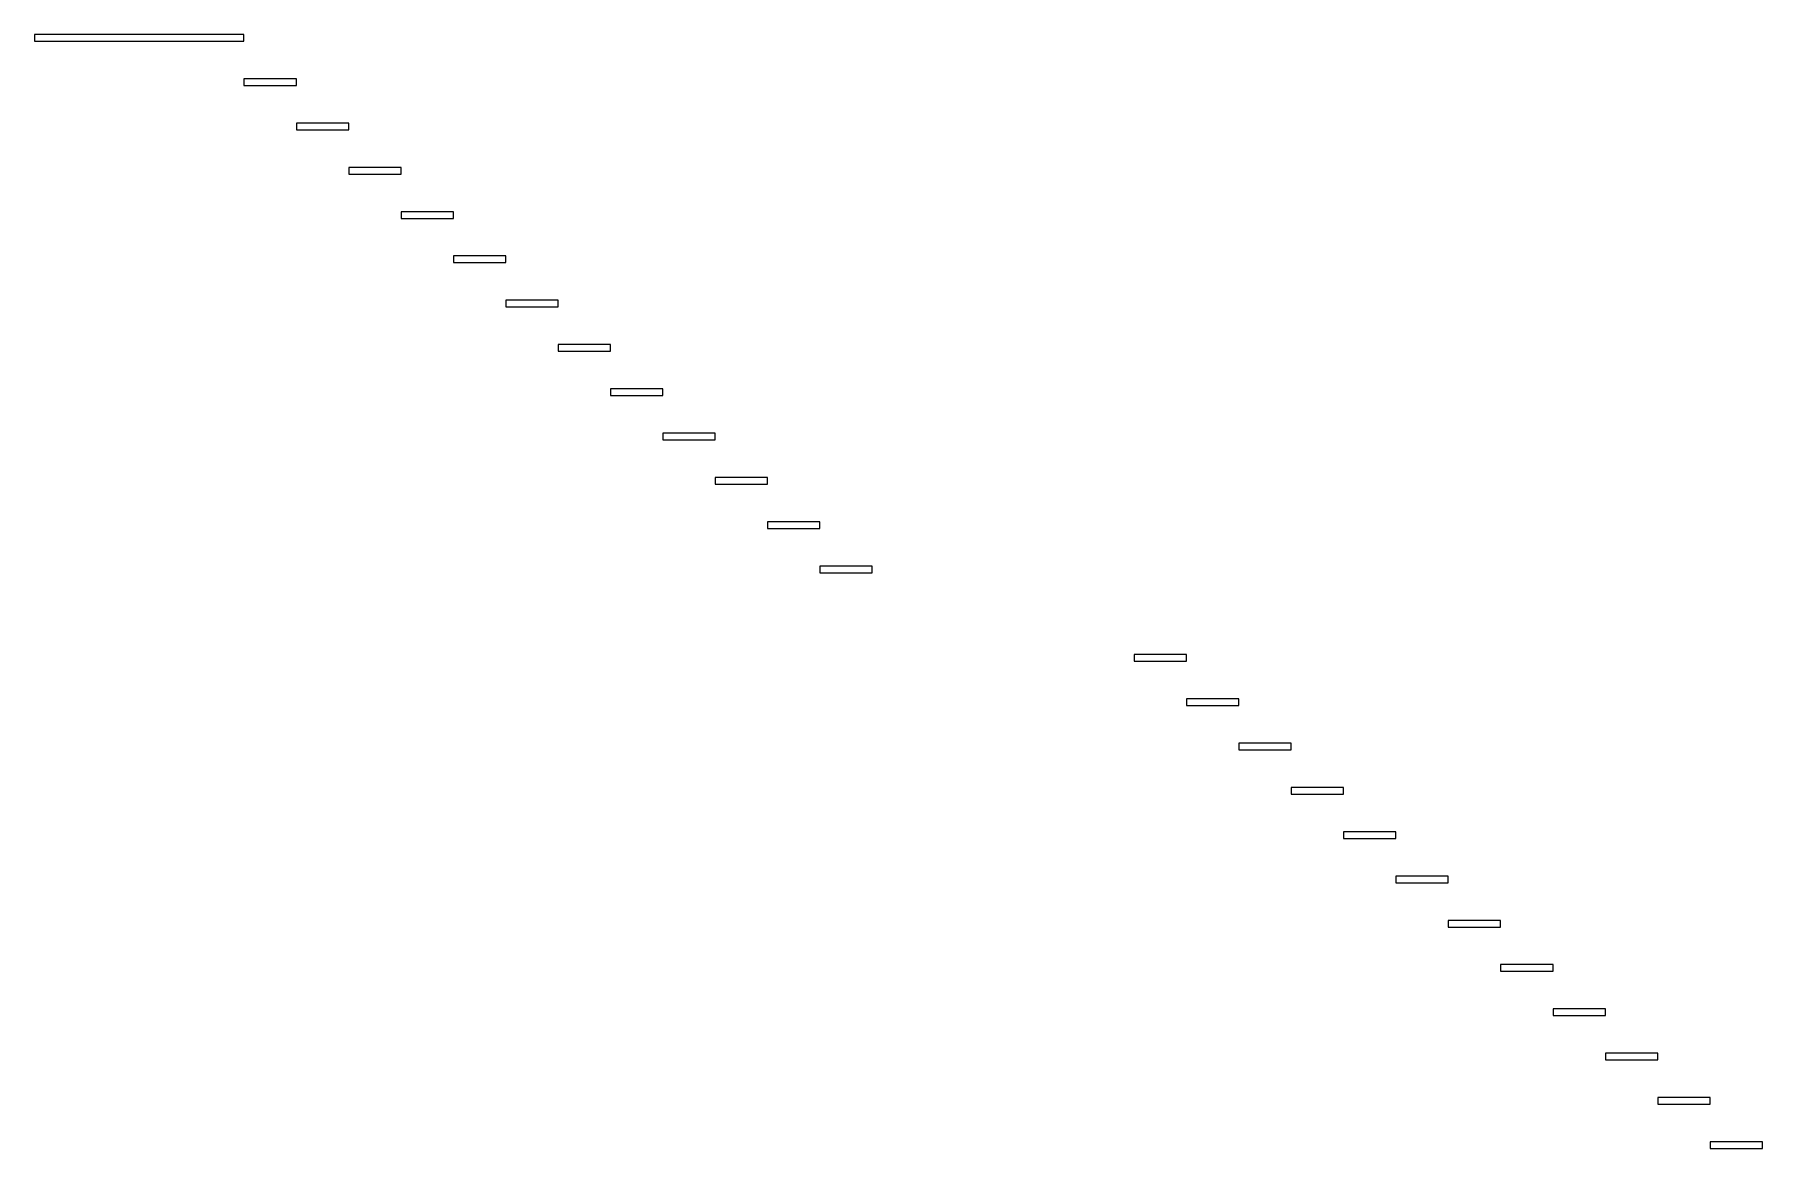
# Model space of a CAD drawing. Header units: metres. Extents: x 40 to 700, y 234 to 2183.
# Drawn here: x 40 to 700, y 234 to 660 of the extents above.
import ezdxf

# ---------------------------------------------------------------- set-up
doc = ezdxf.new("R2010")
doc.units = ezdxf.units.M

msp = doc.modelspace()

# ---------------------------------------------------------------- linework, layer by layer
at = {"layer": 'PARAMETRIX'}
for p, q in [((120, 660), (40, 660)), ((40, 660), (40, 657.4615)), ((120, 657.4615), (120, 660)), ((40, 657.4615), (120, 657.4615)), ((140, 643.0769), (120, 643.0769)), ((120, 643.0769), (120, 640.5385)), ((120, 640.5385), (140, 640.5385)), ((140, 640.5385), (140, 643.0769)), ((160, 626.1538), (140, 626.1538)), ((140, 626.1538), (140, 623.6154)), ((140, 623.6154), (160, 623.6154)), ((160, 623.6154), (160, 626.1538)), ((180, 609.2308), (160, 609.2308)), ((160, 609.2308), (160, 606.6923)), ((180, 606.6923), (180, 609.2308)), ((160, 606.6923), (180, 606.6923)), ((200, 592.3077), (180, 592.3077)), ((180, 592.3077), (180, 589.7692)), ((180, 589.7692), (200, 589.7692)), ((200, 589.7692), (200, 592.3077)), ((220, 575.3846), (200, 575.3846)), ((200, 575.3846), (200, 572.8462)), ((220, 572.8462), (220, 575.3846)), ((200, 572.8462), (220, 572.8462)), ((240, 558.4615), (220, 558.4615)), ((220, 558.4615), (220, 555.9231)), ((220, 555.9231), (240, 555.9231)), ((240, 555.9231), (240, 558.4615)), ((260, 541.5385), (240, 541.5385)), ((240, 541.5385), (240, 539)), ((260, 539), (260, 541.5385)), ((240, 539), (260, 539)), ((280, 524.6154), (260, 524.6154)), ((260, 524.6154), (260, 522.0769)), ((260, 522.0769), (280, 522.0769)), ((280, 522.0769), (280, 524.6154)), ((300, 507.6923), (280, 507.6923)), ((280, 507.6923), (280, 505.1538)), ((280, 505.1538), (300, 505.1538)), ((300, 505.1538), (300, 507.6923)), ((320, 490.7692), (300, 490.7692)), ((300, 490.7692), (300, 488.2308)), ((320, 488.2308), (320, 490.7692)), ((300, 488.2308), (320, 488.2308)), ((340, 473.8462), (320, 473.8462)), ((320, 473.8462), (320, 471.3077)), ((320, 471.3077), (340, 471.3077)), ((340, 471.3077), (340, 473.8462)), ((360, 456.9231), (340, 456.9231)), ((340, 456.9231), (340, 454.3846)), ((360, 454.3846), (360, 456.9231)), ((340, 454.3846), (360, 454.3846)), ((480, 423.0769), (460, 423.0769)), ((460, 423.0769), (460, 420.5385)), ((480, 420.5385), (480, 423.0769)), ((460, 420.5385), (480, 420.5385)), ((500, 406.1538), (480, 406.1538)), ((480, 406.1538), (480, 403.6154)), ((480, 403.6154), (500, 403.6154)), ((500, 403.6154), (500, 406.1538)), ((520, 389.2308), (500, 389.2308)), ((500, 389.2308), (500, 386.6923)), ((500, 386.6923), (520, 386.6923)), ((520, 386.6923), (520, 389.2308)), ((540, 372.3077), (520, 372.3077)), ((520, 372.3077), (520, 369.7692)), ((520, 369.7692), (540, 369.7692)), ((540, 369.7692), (540, 372.3077)), ((560, 355.3846), (540, 355.3846)), ((540, 355.3846), (540, 352.8462)), ((540, 352.8462), (560, 352.8462)), ((560, 352.8462), (560, 355.3846)), ((580, 338.4615), (560, 338.4615)), ((560, 338.4615), (560, 335.9231)), ((580, 335.9231), (580, 338.4615)), ((560, 335.9231), (580, 335.9231)), ((600, 321.5385), (580, 321.5385)), ((580, 321.5385), (580, 319)), ((580, 319), (600, 319)), ((600, 319), (600, 321.5385)), ((620, 304.6154), (600, 304.6154)), ((600, 304.6154), (600, 302.0769)), ((620, 302.0769), (620, 304.6154)), ((600, 302.0769), (620, 302.0769)), ((640, 287.6923), (620, 287.6923)), ((620, 287.6923), (620, 285.1538)), ((620, 285.1538), (640, 285.1538)), ((640, 285.1538), (640, 287.6923)), ((660, 270.7692), (640, 270.7692)), ((640, 270.7692), (640, 268.2308)), ((660, 268.2308), (660, 270.7692)), ((640, 268.2308), (660, 268.2308)), ((680, 253.8462), (660, 253.8462)), ((660, 253.8462), (660, 251.3077)), ((660, 251.3077), (680, 251.3077)), ((680, 251.3077), (680, 253.8462)), ((700, 236.9231), (680, 236.9231)), ((680, 236.9231), (680, 234.3846)), ((680, 234.3846), (700, 234.3846)), ((700, 234.3846), (700, 236.9231))]:
    msp.add_line(p, q, dxfattribs=at)

doc.saveas('drawing.dxf')
